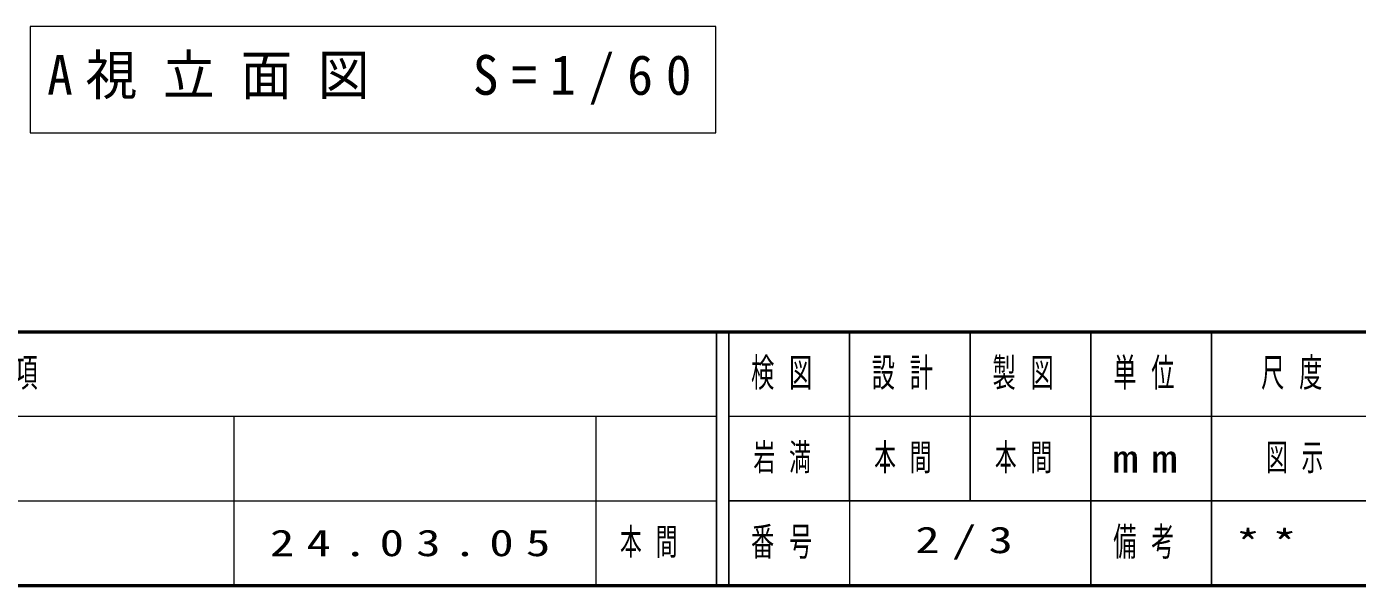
# Model space of a CAD drawing. Units: millimetres on the paper, scale 1:60. Extents: x -385 to 0, y -594 to 267.
# Drawn here: x -300.7 to -190.4, y -297 to -250.7 of the extents above; entities that cross this region are included whole.
import ezdxf

# ---------------------------------------------------------------- set-up
doc = ezdxf.new("R2010")
doc.units = ezdxf.units.MM
doc.layers.add('LY_1', color=7, linetype='Continuous', lineweight=25)
doc.styles.add('ＭＳ ゴシック', font='')
doc.styles.get('ＭＳ ゴシック').set_extended_font_data('MS Gothic')

msp = doc.modelspace()

# ---------------------------------------------------------------- linework, layer by layer
at = {"layer": 'LY_1', "lineweight": 13}
for p, q in [((-300.357, -250.728), (-300.357, -259.528)), ((-243.557, -250.728), (-300.357, -250.728)), ((-243.557, -259.528), (-243.557, -250.728)), ((-300.357, -259.528), (-243.557, -259.528)), ((-385, -283), (-243.5, -283)), ((-283.5, -283), (-283.5, -297)), ((-253.5, -283), (-253.5, -297)), ((-242.5, -283), (-187.5, -283)), ((-385, -290), (-243.5, -290)), ((-232.5, -290), (-232.5, -297))]:
    msp.add_line(p, q, dxfattribs=at)
at = {"layer": 'LY_1', "lineweight": 50}
for p, q in [((-385, -276), (0, -276)), ((-385, -297), (0, -297))]:
    msp.add_line(p, q, dxfattribs=at)
at = {"layer": 'LY_1'}
for p, q in [((-243.5, -276), (-243.5, -297)), ((-242.5, -276), (-242.5, -297)), ((-232.5, -276), (-232.5, -290)), ((-222.5, -276), (-222.5, -290)), ((-212.5, -276), (-212.5, -297)), ((-202.5, -276), (-202.5, -290)), ((-242.5, -290), (0, -290)), ((-202.5, -290), (-202.5, -297))]:
    msp.add_line(p, q, dxfattribs=at)

# ---------------------------------------------------------------- texts
at = {"layer": 'LY_1', "style": 'ＭＳ ゴシック'}
for s, insert, char_height, attachment_point in [('\\T1.5;\\W0.95;A視立面図\u3000S=1/60', (-298.957, -255.128), 3.299, 4), ('\\T1.64;\\W0.6;改\u3000\u3000訂\u3000\u3000事\u3000\u3000項', (-314.25, -279.5), 2.346, 5), ('\\T1.64;\\W0.6;検図', (-237.5, -279.5), 2.346, 5), ('\\T1.64;\\W0.6;設計', (-227.5, -279.5), 2.346, 5), ('\\T1.64;\\W0.6;製図', (-217.5, -279.5), 2.346, 5), ('\\T1.64;\\W0.6;単位', (-207.5, -279.5), 2.346, 5), ('\\T1.64;\\W0.6;尺度', (-195.25, -279.5), 2.346, 5), ('\\T1.64;\\W0.6;岩満', (-237.5, -286.5), 2.199, 5), ('\\T1.64;\\W0.6;本間', (-227.5, -286.5), 2.199, 5), ('\\T1.64;\\W0.6;本間', (-217.5, -286.5), 2.199, 5), ('\\T1.64;\\W0.6;図示', (-198, -286.5), 2.199, 4), ('\\T1.5;\\W1.35;mm', (-207.5, -286.5), 2.346, 5), ('\\T1.64;\\W0.6;本間', (-251.5, -293.5), 2.199, 4), ('\\T1.64;\\W0.6;番号', (-237.5, -293.5), 2.346, 5), ('\\T1.5;\\W1.35;2/3', (-222.5, -293.5), 2.199, 5), ('\\T1.64;\\W0.6;備考', (-207.5, -293.5), 2.346, 5), ('\\T1.5;\\W1.35;24.03.05', (-280.5, -293.5), 2.199, 4), ('\\T1.5;\\W1.35;**', (-200.5, -293.5), 2.199, 4)]:
    msp.add_mtext(s, dxfattribs=dict(at, insert=insert, char_height=char_height, attachment_point=attachment_point))

doc.saveas('drawing.dxf')
